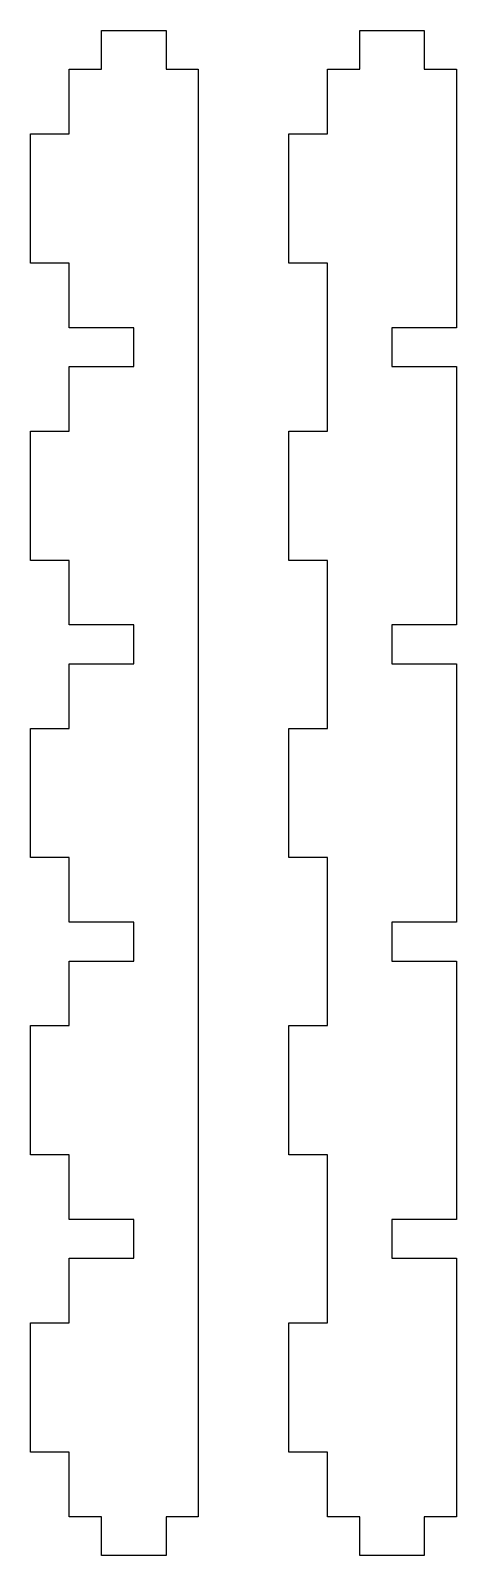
# Model space of a CAD drawing. Header units: millimetres. Extents: x 147 to 180, y -40 to 78.
import ezdxf

# ---------------------------------------------------------------- set-up
doc = ezdxf.new("R2010")
doc.units = ezdxf.units.MM
doc.layers.get('0').update_dxf_attribs({"linetype": 'CONTINUOUS'})

msp = doc.modelspace()

# ---------------------------------------------------------------- linework, layer by layer
for points in [[(150, 70), (150, 75), (152.5, 75), (152.5, 78), (157.5, 78), (157.5, 75), (160, 75), (160, -37), (157.5, -37), (157.5, -40), (152.5, -40), (152.5, -37), (150, -37), (150, -32), (147, -32), (147, -22), (150, -22), (150, -17), (155, -17), (155, -14), (150, -14), (150, -9), (147, -9), (147, 1), (150, 1), (150, 6), (155, 6), (155, 9), (150, 9), (150, 14), (147, 14), (147, 24), (150, 24), (150, 29), (155, 29), (155, 32), (150, 32), (150, 37), (147, 37), (147, 47), (150, 47), (150, 52), (155, 52), (155, 55), (150, 55), (150, 60), (147, 60), (147, 70)], [(170, 37), (167, 37), (167, 47), (170, 47), (170, 60), (167, 60), (167, 70), (170, 70), (170, 75), (172.5, 75), (172.5, 78), (177.5, 78), (177.5, 75), (180, 75), (180, 55), (175, 55), (175, 52), (180, 52), (180, 32), (175, 32), (175, 29), (180, 29), (180, 9), (175, 9), (175, 6), (180, 6), (180, -14), (175, -14), (175, -17), (180, -17), (180, -37), (177.5, -37), (177.5, -40), (172.5, -40), (172.5, -37), (170, -37), (170, -32), (167, -32), (167, -22), (170, -22), (170, -9), (167, -9), (167, 1), (170, 1), (170, 14), (167, 14), (167, 24), (170, 24)]]:
    msp.add_lwpolyline(points, close=True)

doc.saveas('drawing.dxf')
